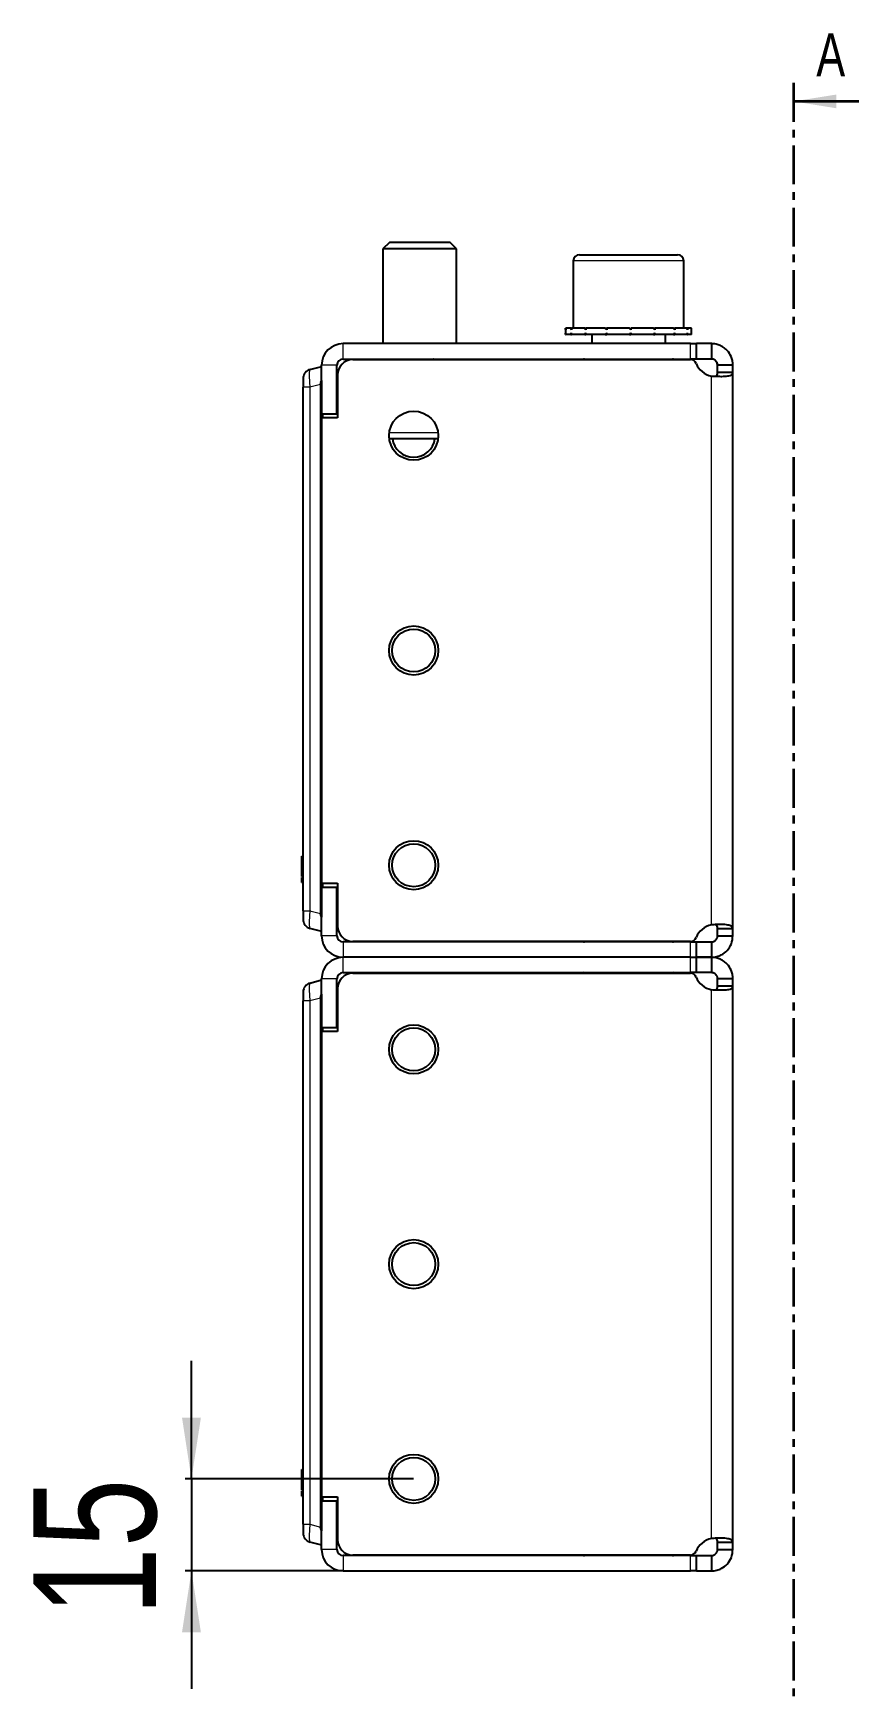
# Model space of a CAD drawing. Header units: millimetres. Extents: x 0 to 4022, y -762 to 566.
# Drawn here: x 1534.2 to 1668.7, y 269.5 to 540 of the extents above; entities that cross this region are included whole.
import ezdxf

# ---------------------------------------------------------------- set-up
doc = ezdxf.new("R2010")
doc.units = ezdxf.units.MM
doc.linetypes.add('CENTER', pattern=[10.16, 6.35, -1.27, 1.27, -1.27])
doc.layers.add('FORMAT', color=7, linetype='Continuous')
doc.styles.add('SLDTEXTSTYLE0', font='TXT', dxfattribs={"width": 0.75})
doc.dimstyles.new('SLDDIMSTYLE1', dxfattribs={"dimtxt": 20, "dimasz": 10, "dimexe": 0, "dimexo": 0.0625, "dimgap": 5, "dimtad": 2, "dimdec": 1, "dimrnd": 1e-09, "dimzin": 12, "dimdsep": 46, "dimtxsty": 'SLDTEXTSTYLE0', "dimsah": 1, "dimcen": 0.09, "dimadec": 0, "dimazin": 3, "dimtfac": 1, "dimtmove": 0, "dimatfit": 0, "dimfxl": 0, "dimfrac": 2, "dimtolj": 1, "dimtzin": 12, "dimarcsym": 0})

# ---------------------------------------------------------------- blocks, each defined once
blk = doc.blocks.new('_D_3')
at = {"layer": 'FORMAT'}
for p, q in [((1559.96, 304.39), (1559.96, 323.62)), ((1596.15, 304.39), (1558.96, 304.39)), ((1559.96, 304.39), (1559.96, 289.39)), ((1584.65, 289.39), (1558.96, 289.39)), ((1559.96, 289.39), (1559.96, 270.16))]:
    blk.add_line(p, q, dxfattribs=at)
for points in [[(1559.96, 304.39), (1561.5, 314.39), (1558.42, 314.39)], [(1559.96, 289.39), (1558.42, 279.39), (1561.5, 279.39)]]:
    blk.add_solid(points, dxfattribs=at)
at = {"layer": 'FORMAT', "insert": (1534.18, 282.11), "char_height": 20, "attachment_point": 1, "rotation": 90, "style": 'SLDTEXTSTYLE0'}
blk.add_mtext('15', dxfattribs=at)

msp = doc.modelspace()

# ---------------------------------------------------------------- linework, layer by layer
at = {"color": 7, "linetype": 'CENTER', "lineweight": 35}
msp.add_line((1658.03, 531.87), (1658.03, 263.4), dxfattribs=at)
at = {"color": 7, "linetype": 'Continuous', "lineweight": 35}
msp.add_line((1668.67, 528.87), (1658.03, 528.87), dxfattribs=at)
at = {"color": 7, "linetype": 'Continuous', "lineweight": 25}
for p, q in [((1592.24, 505.89), (1591.16, 504.82)), ((1602.09, 505.89), (1592.24, 505.89)), ((1603.16, 504.82), (1602.09, 505.89)), ((1591.16, 504.82), (1591.16, 489.39)), ((1603.16, 504.82), (1591.16, 504.82)), ((1603.16, 489.39), (1603.16, 504.82)), ((1623.16, 503.89), (1639.16, 503.89)), ((1639.16, 503.89), (1639.16, 503.89)), ((1622.16, 502.89), (1622.16, 491.89)), ((1640.16, 491.89), (1640.16, 502.89)), ((1620.91, 491.89), (1620.91, 490.89)), ((1620.91, 491.89), (1620.92, 491.89)), ((1620.91, 490.89), (1620.92, 490.89)), ((1620.92, 491.89), (1620.92, 491.64)), ((1621.75, 491.89), (1620.92, 491.89)), ((1620.92, 490.89), (1620.92, 491.14)), ((1621.75, 490.89), (1620.92, 490.89)), ((1621.75, 491.89), (1621.85, 491.89)), ((1621.75, 490.89), (1621.85, 490.89)), ((1621.85, 491.89), (1621.85, 491.64)), ((1624.02, 491.89), (1621.85, 491.89)), ((1621.85, 490.89), (1621.85, 491.14)), ((1624.02, 490.89), (1621.85, 490.89)), ((1624.02, 491.89), (1624.2, 491.89)), ((1624.02, 490.89), (1624.2, 490.89)), ((1624.2, 491.89), (1624.2, 491.64)), ((1627.37, 491.89), (1624.2, 491.89)), ((1624.2, 490.89), (1624.2, 491.14)), ((1627.37, 490.89), (1624.2, 490.89)), ((1625.16, 490.89), (1625.16, 489.39)), ((1627.37, 491.89), (1627.61, 491.89)), ((1627.37, 490.89), (1627.61, 490.89)), ((1627.61, 491.89), (1627.61, 491.64)), ((1631.31, 491.89), (1627.61, 491.89)), ((1627.61, 490.89), (1627.61, 491.14)), ((1631.31, 490.89), (1627.61, 490.89)), ((1631.31, 491.89), (1631.38, 491.89)), ((1631.31, 490.89), (1631.46, 490.89)), ((1631.46, 490.89), (1631.56, 490.89)), ((1631.51, 491.89), (1631.56, 491.89)), ((1631.56, 491.89), (1631.56, 491.64)), ((1635.22, 491.89), (1631.56, 491.89)), ((1631.56, 490.89), (1631.56, 491.14)), ((1635.22, 490.89), (1631.56, 490.89)), ((1635.22, 491.89), (1635.45, 491.89)), ((1635.22, 490.89), (1635.45, 490.89)), ((1635.45, 491.89), (1635.45, 491.64)), ((1638.51, 491.89), (1635.45, 491.89)), ((1635.45, 490.89), (1635.45, 491.14)), ((1638.51, 490.89), (1635.45, 490.89)), ((1637.16, 489.39), (1637.16, 490.89)), ((1638.51, 491.89), (1638.68, 491.89)), ((1638.51, 490.89), (1638.68, 490.89)), ((1638.68, 491.89), (1638.68, 491.64)), ((1640.69, 491.89), (1638.68, 491.89)), ((1638.68, 490.89), (1638.68, 491.14)), ((1640.69, 490.89), (1638.68, 490.89)), ((1640.69, 491.89), (1640.78, 491.89)), ((1640.69, 490.89), (1640.78, 490.89)), ((1640.78, 491.89), (1640.78, 491.64)), ((1641.41, 491.89), (1640.78, 491.89)), ((1640.78, 490.89), (1640.78, 491.14)), ((1641.41, 490.89), (1640.78, 490.89)), ((1641.41, 490.89), (1641.41, 491.89)), ((1641.41, 491.89), (1641.41, 491.89)), ((1641.41, 490.89), (1641.41, 490.89)), ((1641.26, 489.39), (1584.66, 489.39)), ((1584.66, 486.89), (1641.26, 486.89)), ((1586.91, 486.89), (1586.91, 486.79)), ((1587.2, 486.89), (1587.2, 486.79)), ((1588.89, 486.89), (1588.89, 486.79)), ((1591.84, 486.89), (1591.84, 486.79)), ((1595.6, 486.89), (1595.6, 486.79)), ((1599.59, 486.89), (1599.59, 486.79)), ((1603.22, 486.89), (1603.22, 486.79)), ((1605.92, 486.89), (1605.92, 486.79)), ((1607.29, 486.89), (1607.29, 486.79)), ((1607.41, 486.79), (1607.41, 486.89)), ((1641.26, 489.39), (1642.26, 489.39)), ((1642.26, 486.89), (1641.26, 486.89)), ((1642.26, 486.89), (1642.26, 489.39)), ((1644.66, 489.39), (1642.26, 489.39)), ((1644.66, 486.89), (1642.26, 486.89)), ((1644.66, 489.39), (1644.66, 486.89)), ((1579.27, 485.19), (1580.96, 485.64)), ((1580.96, 485.64), (1581.16, 485.64)), ((1581.16, 477.94), (1581.16, 485.89)), ((1583.66, 477.94), (1583.66, 485.89)), ((1583.76, 484.29), (1583.76, 477.29)), ((1586.26, 486.79), (1641.24, 486.79)), ((1645.66, 485.89), (1645.57, 486.3)), ((1648.16, 485.89), (1645.66, 485.89)), ((1645.66, 484.67), (1645.66, 485.89)), ((1648.16, 484.67), (1645.66, 484.67)), ((1648.16, 484.67), (1648.16, 485.89)), ((1648.16, 394.11), (1648.16, 484.67)), ((1578.16, 483.74), (1578.16, 482.29)), ((1578.16, 407.84), (1578.16, 482.29)), ((1580.96, 482.74), (1580.96, 396.54)), ((1581.16, 483.37), (1581.16, 395.92)), ((1583.76, 478.87), (1583.66, 478.66)), ((1581.16, 477.94), (1583.66, 477.94)), ((1581.16, 401.49), (1581.16, 477.29)), ((1583.76, 477.29), (1581.16, 477.29)), ((1600.13, 473.89), (1592.19, 473.89)), ((1577.96, 405.9), (1578.16, 405.9)), ((1578.16, 399.64), (1578.16, 407.84)), ((1577.96, 405.55), (1578.16, 405.55)), ((1577.96, 404.82), (1577.96, 405.55)), ((1577.96, 404.82), (1578.16, 404.82)), ((1577.96, 403.87), (1577.96, 403.98)), ((1577.96, 402.42), (1578.16, 402.42)), ((1577.96, 401.88), (1577.96, 402.42)), ((1577.96, 401.88), (1578.16, 401.88)), ((1577.96, 401.59), (1578.16, 401.59)), ((1581.16, 401.49), (1583.76, 401.49)), ((1581.16, 400.84), (1583.66, 400.84)), ((1581.16, 392.89), (1581.16, 400.84)), ((1583.66, 392.89), (1583.66, 400.84)), ((1583.76, 400.41), (1583.66, 400.63)), ((1583.76, 401.49), (1583.76, 394.49)), ((1578.16, 396.99), (1578.16, 399.64)), ((1578.16, 396.99), (1578.16, 395.54)), ((1580.96, 393.64), (1579.27, 394.09)), ((1581.16, 393.64), (1580.96, 393.64)), ((1645.66, 394.11), (1648.16, 394.11)), ((1645.66, 392.89), (1645.66, 394.11)), ((1645.66, 392.89), (1648.16, 392.89)), ((1648.16, 392.89), (1648.16, 394.11)), ((1641.26, 391.89), (1584.66, 391.89)), ((1641.24, 391.99), (1586.26, 391.99)), ((1641.26, 391.89), (1642.26, 391.89)), ((1642.26, 389.39), (1642.26, 391.89)), ((1642.26, 391.89), (1644.66, 391.89)), ((1644.66, 391.89), (1644.66, 389.39)), ((1641.26, 389.39), (1584.66, 389.39)), ((1584.66, 386.89), (1641.26, 386.89)), ((1586.26, 386.79), (1641.24, 386.79)), ((1641.26, 389.39), (1642.26, 389.39)), ((1642.26, 386.89), (1641.26, 386.89)), ((1642.26, 386.89), (1642.26, 389.39)), ((1644.66, 389.39), (1642.26, 389.39)), ((1642.26, 389.39), (1644.66, 389.39)), ((1644.66, 386.89), (1642.26, 386.89)), ((1644.66, 389.39), (1644.66, 386.89)), ((1579.27, 385.19), (1580.96, 385.64)), ((1580.96, 385.64), (1581.16, 385.64)), ((1581.16, 377.94), (1581.16, 385.89)), ((1583.66, 377.94), (1583.66, 385.89)), ((1583.76, 384.29), (1583.76, 377.29)), ((1648.16, 385.89), (1645.66, 385.89)), ((1645.66, 384.67), (1645.66, 385.89)), ((1648.16, 384.67), (1645.66, 384.67)), ((1648.16, 384.67), (1648.16, 385.89)), ((1648.16, 294.11), (1648.16, 384.67)), ((1578.16, 383.74), (1578.16, 382.29)), ((1578.16, 307.84), (1578.16, 382.29)), ((1580.96, 382.74), (1580.96, 296.54)), ((1581.16, 383.37), (1581.16, 295.92)), ((1583.76, 378.87), (1583.66, 378.66)), ((1581.16, 377.94), (1583.66, 377.94)), ((1581.16, 301.49), (1581.16, 377.29)), ((1583.76, 377.29), (1581.16, 377.29)), ((1577.96, 305.9), (1578.16, 305.9)), ((1578.16, 299.64), (1578.16, 307.84)), ((1577.96, 305.55), (1578.16, 305.55)), ((1577.96, 304.82), (1577.96, 305.55)), ((1577.96, 304.82), (1578.16, 304.82)), ((1577.96, 303.87), (1577.96, 303.98)), ((1577.96, 302.42), (1578.16, 302.42)), ((1577.96, 301.88), (1577.96, 302.42)), ((1577.96, 301.88), (1578.16, 301.88)), ((1577.96, 301.59), (1578.16, 301.59)), ((1581.16, 301.49), (1583.76, 301.49)), ((1581.16, 292.89), (1581.16, 300.84)), ((1581.16, 300.84), (1583.66, 300.84)), ((1583.66, 292.89), (1583.66, 300.84)), ((1583.76, 300.41), (1583.66, 300.63)), ((1583.76, 301.49), (1583.76, 294.49)), ((1578.16, 296.99), (1578.16, 299.64)), ((1578.16, 296.99), (1578.16, 295.54)), ((1580.96, 293.64), (1579.27, 294.09)), ((1581.16, 293.64), (1580.96, 293.64)), ((1645.66, 294.11), (1648.16, 294.11)), ((1645.66, 292.89), (1645.66, 294.11)), ((1645.66, 292.89), (1648.16, 292.89)), ((1648.16, 292.89), (1648.16, 294.11)), ((1641.26, 291.89), (1584.66, 291.89)), ((1584.66, 289.39), (1641.26, 289.39)), ((1641.24, 291.99), (1586.26, 291.99)), ((1641.26, 291.89), (1642.26, 291.89)), ((1642.26, 289.39), (1641.26, 289.39)), ((1642.26, 289.39), (1642.26, 291.89)), ((1642.26, 291.89), (1644.66, 291.89)), ((1642.26, 289.39), (1644.66, 289.39)), ((1644.66, 291.89), (1644.66, 289.39))]:
    msp.add_line(p, q, dxfattribs=at)
at = {"color": 8, "linetype": 'Continuous', "lineweight": 18}
for p, q in [((1640.16, 502.89), (1622.16, 502.89)), ((1584.66, 486.89), (1584.66, 489.39)), ((1641.26, 486.89), (1641.26, 489.39)), ((1583.66, 485.89), (1581.16, 485.89)), ((1644.66, 394.67), (1644.66, 484.12)), ((1579.27, 482.29), (1578.16, 482.29)), ((1580.96, 482.74), (1579.27, 482.29)), ((1579.27, 482.29), (1579.27, 396.99)), ((1581.36, 477.94), (1581.36, 477.29)), ((1592.19, 474.89), (1600.13, 474.89)), ((1577.96, 403.7), (1578.16, 403.7)), ((1581.36, 401.49), (1581.36, 400.84)), ((1578.16, 396.99), (1579.27, 396.99)), ((1579.27, 396.99), (1580.96, 396.54)), ((1583.66, 392.89), (1581.16, 392.89)), ((1584.66, 391.89), (1584.66, 389.39)), ((1641.26, 389.39), (1641.26, 391.89)), ((1584.66, 386.89), (1584.66, 389.39)), ((1641.26, 386.89), (1641.26, 389.39)), ((1583.66, 385.89), (1581.16, 385.89)), ((1644.66, 294.67), (1644.66, 384.12)), ((1579.27, 382.29), (1578.16, 382.29)), ((1580.96, 382.74), (1579.27, 382.29)), ((1579.27, 382.29), (1579.27, 296.99)), ((1581.36, 377.94), (1581.36, 377.29)), ((1577.96, 303.7), (1578.16, 303.7)), ((1581.36, 301.49), (1581.36, 300.84)), ((1578.16, 296.99), (1579.27, 296.99)), ((1579.27, 296.99), (1580.96, 296.54)), ((1583.66, 292.89), (1581.16, 292.89)), ((1584.66, 291.89), (1584.66, 289.39)), ((1641.26, 289.39), (1641.26, 291.89))]:
    msp.add_line(p, q, dxfattribs=at)
at = {"color": 7, "linetype": 'Continuous', "lineweight": 25}
for centre, radius in [((1596.16, 474.39), 4), ((1596.16, 439.39), 4), ((1596.16, 439.39), 3.5), ((1596.16, 404.39), 4), ((1596.16, 404.39), 3.5), ((1596.16, 374.39), 4), ((1596.16, 374.39), 3.5), ((1596.16, 339.39), 4), ((1596.16, 339.39), 3.5), ((1596.16, 304.39), 4), ((1596.16, 304.39), 3.5)]:
    msp.add_circle(centre, radius, dxfattribs=at)
for centre, radius, start, end in [((1623.16, 502.89), 1, 90, 180), ((1639.16, 502.89), 1, 0, 90), ((1584.66, 485.89), 3.5, 90, 180), ((1584.66, 485.89), 1, 90, 180), ((1623.81, 486.54), 0.35, 45.5847, 90), ((1638.51, 486.54), 0.35, 90, 134.4153), ((1579.66, 483.74), 1.5, 105, 180), ((1586.26, 484.29), 2.5, 90, 180), ((1641.24, 485.79), 1, 22.8854, 90), ((1645.38, 487.54), 3.5, 202.8854, 258.1052), ((1596.16, 474.39), 3.5, 188.2132, 351.7868), ((1579.66, 395.54), 1.5, 180, 255), ((1584.66, 392.89), 3.5, 180, 270), ((1584.66, 392.89), 1, 180, 270), ((1586.26, 394.49), 2.5, 180, 270), ((1641.24, 392.99), 1, 270, 337.1146), ((1645.38, 391.24), 3.5, 101.8948, 157.1146), ((1623.81, 392.24), 0.35, 270, 314.4153), ((1638.51, 392.24), 0.35, 225.5847, 270), ((1584.66, 385.89), 3.5, 90, 180), ((1584.66, 385.89), 1, 90, 180), ((1586.26, 384.29), 2.5, 90, 180), ((1623.81, 386.54), 0.35, 45.5847, 90), ((1638.51, 386.54), 0.35, 90, 134.4153), ((1641.24, 385.79), 1, 22.8854, 90), ((1579.66, 383.74), 1.5, 105, 180), ((1645.38, 387.54), 3.5, 202.8854, 258.1052), ((1579.66, 295.54), 1.5, 180, 255), ((1584.66, 292.89), 3.5, 180, 270), ((1584.66, 292.89), 1, 180, 270), ((1586.26, 294.49), 2.5, 180, 270), ((1641.24, 292.99), 1, 270, 337.1146), ((1645.38, 291.24), 3.5, 101.8948, 157.1146), ((1623.81, 292.24), 0.35, 270, 314.4153), ((1638.51, 292.24), 0.35, 225.5847, 270)]:
    msp.add_arc(centre, radius, start, end, dxfattribs=at)
at = {"color": 8, "linetype": 'Continuous', "lineweight": 18}
for centre, major_axis, start_param, end_param in [((1579.66, 482.19), (-0.38, 3), 0.016741, 1.520499), ((1579.66, 397.1), (0.38, 3), 1.621093, 3.124852), ((1579.66, 382.19), (-0.38, 3), 0.016741, 1.520499), ((1579.66, 297.1), (0.38, 3), 1.621093, 3.124852)]:
    msp.add_ellipse(centre, major_axis=major_axis, ratio=0.123038, start_param=start_param, end_param=end_param, dxfattribs=at)
at = {"color": 7, "linetype": 'Continuous', "lineweight": 25}
for centre, major_axis, start_param, end_param in [((1592.55, 485.64), (-11.57, -3.1), 6.030113, 6.216148), ((1592.55, 393.64), (-11.57, 3.1), 0.067037, 0.253072), ((1592.55, 385.64), (-11.57, -3.1), 6.030113, 6.216148), ((1592.55, 293.64), (-11.57, 3.1), 0.067037, 0.253072)]:
    msp.add_ellipse(centre, major_axis=major_axis, ratio=0.250563, start_param=start_param, end_param=end_param, dxfattribs=at)
for points, knots in [([(1620.92, 491.64), (1620.92, 491.68), (1620.92, 491.75), (1620.91, 491.83), (1620.91, 491.87), (1620.91, 491.89)], [0, 0, 0, 0, 0.499981, 0.749988, 1, 1, 1, 1]), ([(1620.91, 490.89), (1620.91, 490.91), (1620.91, 490.95), (1620.92, 491.04), (1620.92, 491.1), (1620.92, 491.14)], [0, 0, 0, 0, 0.25014, 0.50028, 1, 1, 1, 1]), ([(1621.85, 491.64), (1621.83, 491.68), (1621.81, 491.75), (1621.77, 491.83), (1621.76, 491.87), (1621.75, 491.89)], [0, 0, 0, 0, 0.499981, 0.749988, 1, 1, 1, 1]), ([(1621.75, 490.89), (1621.76, 490.91), (1621.77, 490.95), (1621.81, 491.04), (1621.83, 491.1), (1621.85, 491.14)], [0, 0, 0, 0, 0.25014, 0.50028, 1, 1, 1, 1]), ([(1624.2, 491.64), (1624.17, 491.68), (1624.12, 491.75), (1624.06, 491.83), (1624.03, 491.87), (1624.02, 491.89)], [0, 0, 0, 0, 0.499981, 0.749988, 1, 1, 1, 1]), ([(1624.02, 490.89), (1624.03, 490.91), (1624.06, 490.95), (1624.12, 491.04), (1624.17, 491.1), (1624.2, 491.14)], [0, 0, 0, 0, 0.25014, 0.50028, 1, 1, 1, 1]), ([(1627.61, 491.64), (1627.57, 491.68), (1627.51, 491.75), (1627.43, 491.83), (1627.39, 491.87), (1627.37, 491.89)], [0, 0, 0, 0, 0.4999808, 0.7499881, 1, 1, 1, 1]), ([(1627.37, 490.89), (1627.39, 490.91), (1627.43, 490.95), (1627.51, 491.04), (1627.57, 491.1), (1627.61, 491.14)], [0, 0, 0, 0, 0.2501401, 0.5002802, 1, 1, 1, 1]), ([(1631.56, 491.64), (1631.52, 491.68), (1631.45, 491.75), (1631.37, 491.83), (1631.33, 491.87), (1631.31, 491.89)], [0, 0, 0, 0, 0.499981, 0.749988, 1, 1, 1, 1]), ([(1631.31, 490.89), (1631.33, 490.91), (1631.37, 490.95), (1631.45, 491.04), (1631.52, 491.1), (1631.56, 491.14)], [0, 0, 0, 0, 0.25014, 0.50028, 1, 1, 1, 1]), ([(1631.56, 491.64), (1631.54, 491.71), (1631.51, 491.84), (1631.47, 491.88), (1631.46, 491.89)], [0, 0, 0, 0, 0.561794, 1, 1, 1, 1]), ([(1631.56, 491.14), (1631.54, 491.07), (1631.51, 490.94), (1631.47, 490.91), (1631.46, 490.89)], [0, 0, 0, 0, 0.561794, 1, 1, 1, 1]), ([(1635.45, 491.64), (1635.41, 491.68), (1635.35, 491.75), (1635.28, 491.83), (1635.24, 491.87), (1635.22, 491.89)], [0, 0, 0, 0, 0.499981, 0.749988, 1, 1, 1, 1]), ([(1635.22, 490.89), (1635.24, 490.91), (1635.28, 490.95), (1635.35, 491.04), (1635.41, 491.1), (1635.45, 491.14)], [0, 0, 0, 0, 0.25014, 0.50028, 1, 1, 1, 1]), ([(1638.68, 491.64), (1638.66, 491.68), (1638.61, 491.75), (1638.56, 491.83), (1638.53, 491.87), (1638.51, 491.89)], [0, 0, 0, 0, 0.499981, 0.749988, 1, 1, 1, 1]), ([(1638.51, 490.89), (1638.53, 490.91), (1638.56, 490.95), (1638.61, 491.04), (1638.66, 491.1), (1638.68, 491.14)], [0, 0, 0, 0, 0.25014, 0.50028, 1, 1, 1, 1]), ([(1640.78, 491.64), (1640.76, 491.68), (1640.74, 491.75), (1640.71, 491.83), (1640.69, 491.87), (1640.69, 491.89)], [0, 0, 0, 0, 0.499981, 0.749988, 1, 1, 1, 1]), ([(1640.69, 490.89), (1640.69, 490.91), (1640.71, 490.95), (1640.74, 491.04), (1640.76, 491.1), (1640.78, 491.14)], [0, 0, 0, 0, 0.25014, 0.50028, 1, 1, 1, 1]), ([(1587.17, 486.79), (1587.17, 486.8), (1587.16, 486.84), (1587.15, 486.87), (1587.15, 486.89)], [0, 0, 0, 0, 0.374848, 1, 1, 1, 1]), ([(1588.8, 486.79), (1588.8, 486.8), (1588.78, 486.84), (1588.76, 486.87), (1588.75, 486.89)], [0, 0, 0, 0, 0.374848, 1, 1, 1, 1]), ([(1591.71, 486.79), (1591.7, 486.8), (1591.67, 486.84), (1591.64, 486.87), (1591.63, 486.89)], [0, 0, 0, 0, 0.374848, 1, 1, 1, 1]), ([(1595.45, 486.79), (1595.44, 486.8), (1595.4, 486.84), (1595.37, 486.87), (1595.35, 486.89)], [0, 0, 0, 0, 0.374848, 1, 1, 1, 1]), ([(1599.45, 486.79), (1599.43, 486.8), (1599.4, 486.84), (1599.37, 486.87), (1599.35, 486.89)], [0, 0, 0, 0, 0.374848, 1, 1, 1, 1]), ([(1603.1, 486.79), (1603.09, 486.8), (1603.06, 486.84), (1603.03, 486.87), (1603.01, 486.89)], [0, 0, 0, 0, 0.374848, 1, 1, 1, 1]), ([(1605.84, 486.79), (1605.84, 486.8), (1605.82, 486.84), (1605.8, 486.87), (1605.79, 486.89)], [0, 0, 0, 0, 0.374848, 1, 1, 1, 1]), ([(1607.27, 486.79), (1607.27, 486.8), (1607.26, 486.84), (1607.25, 486.87), (1607.25, 486.89)], [0, 0, 0, 0, 0.374848, 1, 1, 1, 1]), ([(1648.16, 485.89), (1648.15, 486.15), (1648.11, 486.64), (1647.83, 487.46), (1647.37, 488.17), (1646.74, 488.74), (1646.12, 489.1), (1645.42, 489.34), (1644.92, 489.37), (1644.66, 489.39)], [0, 0, 0, 0, 0.144067, 0.271276, 0.474907, 0.597997, 0.726338, 0.860245, 1, 1, 1, 1]), ([(1645.66, 485.89), (1645.65, 486.03), (1645.63, 486.22), (1645.5, 486.44), (1645.39, 486.58), (1645.26, 486.7), (1645.08, 486.81), (1644.87, 486.88), (1644.73, 486.89), (1644.66, 486.89)], [0, 0, 0, 0, 0.2941026, 0.4063735, 0.4970139, 0.6118531, 0.7316911, 0.860101, 1, 1, 1, 1]), ([(1644.66, 484.12), (1644.98, 484.1), (1645.57, 484.07), (1646.51, 484.06), (1647.38, 484.1), (1648.04, 484.31), (1648.12, 484.55), (1648.16, 484.67)], [0, 0, 0, 0, 0.1708405, 0.3192172, 0.5481031, 0.7678223, 1, 1, 1, 1]), ([(1645.13, 484.07), (1645.14, 484.07), (1645.2, 484.06), (1645.31, 484.08), (1645.44, 484.12), (1645.53, 484.21), (1645.64, 484.38), (1645.65, 484.55), (1645.66, 484.67)], [0, 0, 0, 0, 0.010499, 0.167595, 0.301027, 0.450649, 0.615637, 1, 1, 1, 1]), ([(1577.96, 405.55), (1577.96, 405.66), (1577.96, 405.86), (1577.96, 405.89), (1577.96, 405.9)], [0, 0, 0, 0, 0.5368, 1, 1, 1, 1]), ([(1577.96, 403.7), (1577.96, 403.86), (1577.96, 404.2), (1577.96, 404.62), (1577.96, 404.8), (1577.96, 404.89)], [0, 0, 0, 0, 0.346986, 0.702168, 1, 1, 1, 1]), ([(1577.96, 402.54), (1577.96, 402.57), (1577.96, 402.7), (1577.96, 403.11), (1577.96, 403.5), (1577.96, 403.7)], [0, 0, 0, 0, 0.136302, 0.576865, 1, 1, 1, 1]), ([(1577.96, 401.59), (1577.96, 401.6), (1577.96, 401.63), (1577.96, 401.8), (1577.96, 401.88)], [0, 0, 0, 0, 0.577653, 1, 1, 1, 1]), ([(1648.16, 394.11), (1648.11, 394.24), (1648.02, 394.46), (1647.45, 394.65), (1646.85, 394.72), (1646.22, 394.74), (1645.48, 394.73), (1644.94, 394.69), (1644.66, 394.67)], [0, 0, 0, 0, 0.254149, 0.448213, 0.574908, 0.708872, 0.850468, 1, 1, 1, 1]), ([(1644.66, 391.89), (1644.75, 391.9), (1644.9, 391.91), (1645.11, 391.99), (1645.27, 392.09), (1645.41, 392.22), (1645.51, 392.36), (1645.63, 392.59), (1645.65, 392.77), (1645.66, 392.89)], [0, 0, 0, 0, 0.156786, 0.290809, 0.403501, 0.497298, 0.607133, 0.726181, 1, 1, 1, 1]), ([(1644.66, 389.39), (1644.96, 389.41), (1645.51, 389.45), (1646.41, 389.81), (1647.29, 390.47), (1648.02, 391.58), (1648.11, 392.45), (1648.16, 392.89)], [0, 0, 0, 0, 0.16069, 0.301312, 0.521951, 0.753573, 1, 1, 1, 1]), ([(1645.66, 394.11), (1645.65, 394.23), (1645.63, 394.44), (1645.47, 394.65), (1645.34, 394.69), (1645.3, 394.71)], [0, 0, 0, 0, 0.488232, 0.819706, 1, 1, 1, 1]), ([(1648.16, 385.89), (1648.15, 386.15), (1648.11, 386.64), (1647.83, 387.46), (1647.37, 388.17), (1646.74, 388.74), (1646.12, 389.1), (1645.42, 389.34), (1644.92, 389.37), (1644.66, 389.39)], [0, 0, 0, 0, 0.144067, 0.271276, 0.474907, 0.597997, 0.726338, 0.860245, 1, 1, 1, 1]), ([(1645.66, 385.89), (1645.65, 386.03), (1645.63, 386.22), (1645.5, 386.44), (1645.39, 386.58), (1645.26, 386.7), (1645.08, 386.81), (1644.87, 386.88), (1644.73, 386.89), (1644.66, 386.89)], [0, 0, 0, 0, 0.294103, 0.406373, 0.497014, 0.611853, 0.731691, 0.860101, 1, 1, 1, 1]), ([(1644.66, 384.12), (1644.98, 384.1), (1645.57, 384.07), (1646.51, 384.06), (1647.38, 384.1), (1648.04, 384.31), (1648.12, 384.55), (1648.16, 384.67)], [0, 0, 0, 0, 0.17084, 0.319217, 0.548103, 0.767822, 1, 1, 1, 1]), ([(1645.13, 384.07), (1645.14, 384.07), (1645.2, 384.06), (1645.31, 384.08), (1645.44, 384.12), (1645.53, 384.21), (1645.64, 384.38), (1645.65, 384.55), (1645.66, 384.67)], [0, 0, 0, 0, 0.010499, 0.167595, 0.301027, 0.450649, 0.615637, 1, 1, 1, 1]), ([(1577.96, 305.55), (1577.96, 305.66), (1577.96, 305.86), (1577.96, 305.89), (1577.96, 305.9)], [0, 0, 0, 0, 0.5368, 1, 1, 1, 1]), ([(1577.96, 303.7), (1577.96, 303.86), (1577.96, 304.2), (1577.96, 304.62), (1577.96, 304.8), (1577.96, 304.89)], [0, 0, 0, 0, 0.346986, 0.702168, 1, 1, 1, 1]), ([(1577.96, 302.54), (1577.96, 302.57), (1577.96, 302.7), (1577.96, 303.11), (1577.96, 303.5), (1577.96, 303.7)], [0, 0, 0, 0, 0.1363018, 0.576865, 1, 1, 1, 1]), ([(1577.96, 301.59), (1577.96, 301.6), (1577.96, 301.63), (1577.96, 301.8), (1577.96, 301.88)], [0, 0, 0, 0, 0.577653, 1, 1, 1, 1]), ([(1648.16, 294.11), (1648.11, 294.24), (1648.02, 294.46), (1647.45, 294.65), (1646.85, 294.72), (1646.22, 294.74), (1645.48, 294.73), (1644.94, 294.69), (1644.66, 294.67)], [0, 0, 0, 0, 0.254149, 0.448213, 0.574908, 0.708872, 0.850468, 1, 1, 1, 1]), ([(1644.66, 291.89), (1644.75, 291.9), (1644.9, 291.91), (1645.11, 291.99), (1645.27, 292.09), (1645.41, 292.22), (1645.51, 292.36), (1645.63, 292.59), (1645.65, 292.77), (1645.66, 292.89)], [0, 0, 0, 0, 0.156786, 0.290809, 0.403501, 0.497298, 0.607133, 0.726181, 1, 1, 1, 1]), ([(1644.66, 289.39), (1644.96, 289.41), (1645.51, 289.45), (1646.41, 289.81), (1647.29, 290.47), (1648.02, 291.58), (1648.11, 292.45), (1648.16, 292.89)], [0, 0, 0, 0, 0.16069, 0.301312, 0.521951, 0.753573, 1, 1, 1, 1]), ([(1645.66, 294.11), (1645.65, 294.23), (1645.63, 294.44), (1645.47, 294.65), (1645.34, 294.69), (1645.3, 294.71)], [0, 0, 0, 0, 0.488232, 0.819706, 1, 1, 1, 1])]:
    msp.add_open_spline(points, degree=3, knots=knots, dxfattribs=at)
at = {"color": 7, "linetype": 'Continuous', "lineweight": 35}
msp.add_solid([(1658.03, 528.87), (1665.03, 527.75), (1665.03, 529.99)], dxfattribs=at)

# ---------------------------------------------------------------- texts
at = {"color": 7, "linetype": 'Continuous', "insert": (1661.76, 539.98), "char_height": 7, "attachment_point": 1, "style": 'SLDTEXTSTYLE0'}
msp.add_mtext('A', dxfattribs=at)

# ---------------------------------------------------------------- dimensions: what is measured, and where the dimension line sits
at = {"layer": 'FORMAT'}
dim = msp.add_linear_dim(base=(1559.96, 289.39), p1=(1596.16, 304.39), p2=(1584.66, 289.39), angle=90, dimstyle='SLDDIMSTYLE1', dxfattribs=at)
dim.commit()
dim.dimension.update_dxf_attribs({"geometry": '_D_3', "text_midpoint": (1559.96, 296.89), "dimtype": 160})

doc.saveas('drawing.dxf')
